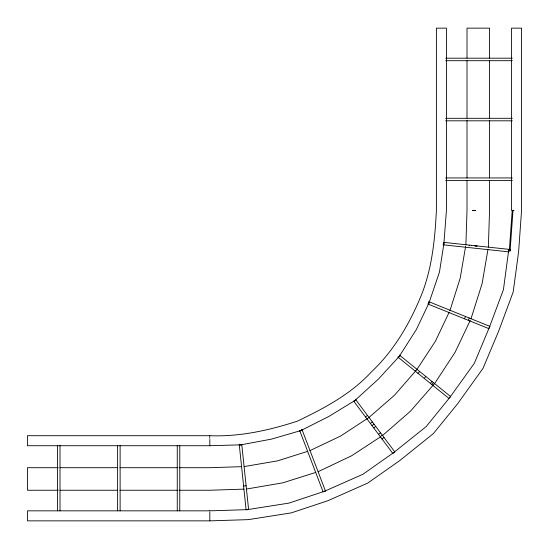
<?xml version="1.0" encoding="UTF-8"?>
<svg xmlns="http://www.w3.org/2000/svg" width="549" height="549" viewBox="0 0 549 549"><rect width="100%" height="100%" fill="white"/><g stroke="black" fill="none" stroke-linecap="round" stroke-linejoin="round"><path stroke-width="0.82" d="M512.999 210.514L510.103 250.749L508.642 250.564L503.44 289.611L489.317 327.478L474.288 363.39L449.782 397.476M465.895 244.827L467.007 210.514L467.007 180.546M469.162 245.705L469.182 245.156M471.495 245.78L471.509 245.396M488.363 247.098L489.55 210.514L489.55 180.546M514.036 210.5L512.203 210.514L509.314 250.66M209.725 438.205L209.821 437.169M443.757 244.895L444.024 242.404M508.511 251.813L508.779 249.321M509.266 251.051L509.445 249.39M510.055 251.14L510.234 249.479L443.853 242.383M465.607 246.494L460.172 278.261L449.94 310.61M487.937 249.589L482.118 283.586L470.96 318.873M428.618 303.405L429.249 301.854M428.467 304.242L429.407 301.923M464.523 318.811L465.463 316.485M468.345 320.355L469.285 318.036M489.783 326.312L488.843 328.638L427.74 303.947M449.212 312.141L435.398 341.252L416.801 369.628M470.239 320.396L455.087 352.314L434.801 383.271M398.382 357.468L399.96 355.526M415.463 371.302L417.041 369.353M418.029 373.382L419.608 371.433M424.226 378.398L425.798 376.449M430.416 383.415L431.994 381.466M431.809 384.54L433.387 382.591M432.983 385.487L434.561 383.545M450.564 396.508L426.237 426.525L393.708 452.582L362.889 474.288L324.246 491.362L288.973 503.11L247.359 509.644L209.677 510.844M415.689 370.911L394.511 395.205L368.935 417.494M433.14 385.172L410.48 411.174L382.578 435.494M353.831 401.319L355.834 399.816M365.497 416.911L367.501 415.415M366.993 418.921L369.003 417.418M370.369 423.43L372.38 421.927M372.002 425.605L374.006 424.109M373.745 427.946L375.749 426.443M378.522 434.328L380.526 432.825M380.265 436.661L382.276 435.158M382.001 438.974L384.005 437.471M394.175 452.458L392.837 453.46L353.728 401.182M367.521 418.42L340.565 436.084L309.917 450.633M380.464 436.874L351.621 455.78L318.18 471.653M302.128 429.922L299.788 430.814L323.08 491.808L325.42 490.916M299.85 430.972L302.19 430.08M307.488 451.402L277.574 460.865L244.133 466.581M315.778 472.408L282.893 482.811L246.412 489.049M239.289 444.841L241.78 444.58L248.622 509.678M239.302 445.013L241.793 444.745M243.612 486.002L246.103 485.741M248.601 509.513L246.11 509.774L239.22 444.23M210.013 445.713L240.75 444.855L271.378 439.145L301.003 430.533L329.084 416.32L354.832 400.564L378.59 378.906L399.171 356.5L416.3 329.626L428.934 303.082L439.468 272.064L443.894 243.646L446.412 210.514L446.412 28.143L436.393 28.143L436.393 210.514C434.87 240.757 431.789 271.261 419.628 299.335C408.147 326.202 392.926 351.648 371.515 371.79C350.941 394.189 324.349 408.175 297.311 421.2C269.044 430.361 239.707 436.901 209.821 435.7L209.656 436.38M241.622 466.664L209.821 467.7L179.001 467.7M243.859 489.132L209.821 490.243L179.001 490.243M209.965 520.857L248.333 519.635L291.313 512.869L327.897 500.715L367.782 483.051L399.747 460.597L433.319 433.641L457.77 403.556L483.031 368.324L498.65 331.164L513.191 291.986L518.627 251.586L521.55 210.514L521.55 28.143L511.531 28.143L511.531 210.514M445.678 58.194L512.32 58.194M445.678 60.699L512.32 60.699M445.678 118.31L512.32 118.31M445.678 120.814L512.32 120.814M445.678 177.951L512.32 177.951M445.678 180.456L512.32 180.456M209.821 435.7L27.45 435.7L27.45 445.719L209.821 445.719L209.821 439.413M58.276 467.7L27.45 467.7L27.45 490.243L58.276 490.243M59.985 467.7L117.349 467.7M119.922 467.7L177.286 467.7M59.985 490.243L117.349 490.243M119.922 490.243L177.286 490.243M209.821 510.838L27.45 510.838L27.45 520.857L209.821 520.857L209.821 512.306M474.94 245.89L477.129 245.966L474.947 245.739M442.974 244.806L508.676 251.833M428.673 301.627L489.941 326.381M399.349 355.031L450.702 396.611M397.771 356.974L448.993 398.45M355.361 399.185L394.841 451.964M301.909 429.345L325.482 491.074M489.55 58.112L489.55 28.143L467.007 28.143L467.007 58.112M489.55 60.678L489.55 118.042M489.55 120.608L489.55 177.979M467.007 60.678L467.007 118.042M467.007 120.608L467.007 177.979M179.763 445.548L179.763 510.838M177.258 445.548L177.258 510.838M120.121 445.548L120.121 510.838M117.616 445.548L117.616 510.838M60.013 445.548L60.013 510.838M57.508 445.548L57.508 510.838M472.648 210.329L475.365 210.514L472.648 210.329"/></g></svg>
